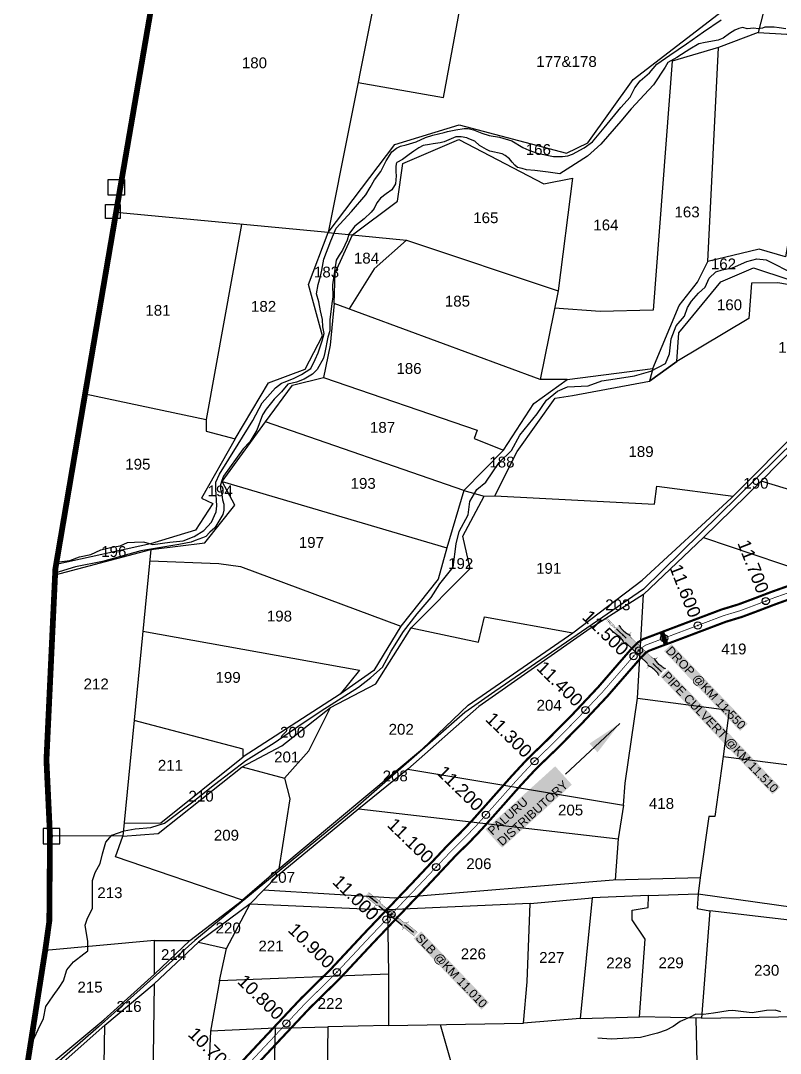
# Model space of a CAD drawing. Header units: inches. Extents: x 205997 to 211366, y 1604976 to 1613023.
# Drawn here: x 207249 to 208304, y 1606504 to 1607936 of the extents above; entities that cross this region are included whole.
import ezdxf
from ezdxf.enums import TextEntityAlignment as Align

# ---------------------------------------------------------------- set-up
doc = ezdxf.new("R2010")
doc.units = ezdxf.units.IN
doc.header["$MEASUREMENT"] = 0
doc.header["$PDMODE"] = 32
doc.header["$PDSIZE"] = 10
doc.linetypes.add('ACAD_ISO02W100', pattern=[15, 12, -3])
doc.linetypes.add('HIDDEN2', pattern=[0.1875, 0.125, -0.0625])
for name, color, linetype in [('CANAL1', 7, 'Continuous'), ('CSMark', 72, 'Continuous'), ('PLOT', 7, 'Continuous'), ('PLOTS NO', 7, 'Continuous'), ('RE REMARKS', 7, 'Continuous'), ('ROAD', 1, 'Continuous'), ('STREAM', 4, 'Continuous'), ('STRUCTURE', 5, 'Continuous'), ('text2', 7, 'Continuous'), ('VILLAGE BOUNDARY STONES', 1, 'Continuous'), ('VILLAGE BOUNDRY', 5, 'Continuous')]:
    doc.layers.add(name, color=color, linetype=linetype)
doc.styles.get("Standard").update_dxf_attribs({"font": 'arial.ttf'})
doc.dimstyles.get("Standard").update_dxf_attribs({"dimtxt": 0.18, "dimasz": 0.18, "dimexe": 0.18, "dimexo": 0.0625, "dimgap": 0.09, "dimtad": 0, "dimtih": 1, "dimtoh": 1, "dimdec": 4, "dimzin": 0, "dimdsep": 46, "dimtxsty": 'Standard', "dimcen": 0.09, "dimadec": 0, "dimazin": 0, "dimtfac": 1, "dimtdec": 4, "dimtofl": 0, "dimtmove": 0, "dimatfit": 3, "dimfxl": 1, "dimtolj": 1, "dimtzin": 0, "dimarcsym": 0})

# ---------------------------------------------------------------- blocks, each defined once
blk = doc.blocks.new('DROP')
h = blk.add_hatch()
h.set_pattern_fill('ANSI31', color=1, scale=10, angle=45)
h.set_pattern_definition([(90, (-324.4107, -25.7687), (-1.25, 0), [])])
h.paths.add_polyline_path([(-9.9, -4.3), (-13.8, 4.1), (13.8, 4.1), (10.2, -4.3)])
at = {"layer": 'STRUCTURE', "color": 5, "const_width": 0.49}
blk.add_lwpolyline([(-9.9, -4.3), (-13.8, 4.1), (13.8, 4.1), (10.2, -4.3), (-9.9, -4.3)], dxfattribs=at)
at = {"layer": 'STRUCTURE', "color": 5}
blk.add_circle((0, 0), 1.33, dxfattribs=at)
blk = doc.blocks.new('SLB')
at = {"layer": 'STRUCTURE'}
h = blk.add_hatch(dxfattribs=at)
h.set_pattern_fill('DOTS', color=6, scale=20, angle=320.3722, style=0)
h.set_pattern_definition([(320.372247934, (-159.4327, -72.9564), (1.2786241598, 0.5641323054), [0, -1.25])])
h.paths.add_polyline_path([(769699.5, 1706871.1), (769699.5, 1706861.1), (769729.1, 1706861.1), (769732.1, 1706863.1), (769792.1, 1706863.1), (769795.1, 1706861.1), (769824.7, 1706861.1), (769824.7, 1706871.1), (769795.1, 1706871.1), (769792.1, 1706869.1), (769732.1, 1706869.1), (769729.1, 1706871.1)])
at = {"layer": 'STRUCTURE', "color": 6, "const_width": 0.628}
for points in [[(769726.1, 1706877.1), (769726.1, 1706873.1), (769732.1, 1706869.1), (769792.1, 1706869.1), (769798.1, 1706873.1), (769798.1, 1706877.1)], [(769726.1, 1706855.1), (769726.1, 1706859.1), (769732.1, 1706863.1), (769792.1, 1706863.1), (769798.1, 1706859.1), (769798.1, 1706855.1)]]:
    blk.add_lwpolyline(points, dxfattribs=at)
at = {"layer": 'STRUCTURE', "color": 6, "linetype": 'ACAD_ISO02W100', "ltscale": 0.5, "const_width": 0.5}
for points in [[(769699.5, 1706871.1), (769729.1, 1706871.1)], [(769699.5, 1706861.1), (769729.1, 1706861.1)], [(769795.1, 1706871.1), (769824.7, 1706871.1)], [(769795.1, 1706861.1), (769824.7, 1706861.1)]]:
    blk.add_lwpolyline(points, dxfattribs=at)
at = {"layer": 'STRUCTURE', "color": 6}
blk.add_lwpolyline([(769732.1, 1706863.1), (769792.1, 1706863.1)], dxfattribs=at)
blk.add_lwpolyline([(769732.1, 1706863.1), (769792.1, 1706863.1)], dxfattribs=at)
at = {"layer": 'STRUCTURE', "color": 0}
blk.add_circle((769762.1, 1706866.1), 1.24, dxfattribs=at)
for points in [[(769703.8, 1706866), (769726.7, 1706866)], [(769818.6, 1706865.8), (769795.7, 1706865.8)]]:
    blk.add_leader(points, dimstyle='Standard', override={"dimasz": 10, "dimgap": 0.09, "dimtad": 0}, dxfattribs=at)
blk = doc.blocks.new('SP')
at = {"layer": 'STRUCTURE'}
h = blk.add_hatch(dxfattribs=at)
h.set_pattern_fill('DASH', color=256, scale=8, style=0)
edge = h.paths.add_edge_path()
edge.add_spline(control_points=[(769825.7, 1706742.1), (769825.3, 1706741.8), (769823.8, 1706740.8), (769820.9, 1706740.3), (769817, 1706739.7), (769811.4, 1706738.9), (769804, 1706739.7), (769798.4, 1706741), (769795.6, 1706741.6)], knot_values=[0, 0, 0, 0, 1.613557, 5.24513, 8.624976, 13.470124, 22.190216, 30.746377, 30.746377, 30.746377, 30.746377], degree=3, periodic=0)
edge.add_line((769795.6, 1706741.6), (769792.6, 1706739.6))
edge.add_line((769792.6, 1706739.6), (769732.6, 1706739.6))
edge.add_line((769732.6, 1706739.6), (769729.6, 1706741.6))
edge.add_spline(control_points=[(769729.6, 1706741.6), (769726.9, 1706740.9), (769721.3, 1706739.5), (769713.9, 1706738.5), (769708.3, 1706739.1), (769704.4, 1706739.6), (769701.5, 1706740), (769700, 1706741), (769699.5, 1706741.3)], knot_values=[0, 0, 0, 0, 8.556161, 17.276253, 22.121402, 25.501247, 29.13282, 30.746377, 30.746377, 30.746377, 30.746377], degree=3, periodic=0)
edge.add_line((769699.5, 1706741.3), (769699.5, 1706722.1))
edge.add_spline(control_points=[(769699.5, 1706722.1), (769700, 1706722.4), (769701.4, 1706723.4), (769704.3, 1706724), (769708.2, 1706724.5), (769713.8, 1706725.3), (769721.2, 1706724.5), (769726.8, 1706723.3), (769729.6, 1706722.6)], knot_values=[0, 0, 0, 0, 1.613557, 5.24513, 8.624976, 13.470124, 22.190216, 30.746377, 30.746377, 30.746377, 30.746377], degree=3, periodic=0)
edge.add_line((769729.6, 1706722.6), (769732.6, 1706724.6))
edge.add_line((769732.6, 1706724.6), (769792.6, 1706724.6))
edge.add_line((769792.6, 1706724.6), (769795.6, 1706722.6))
edge.add_spline(control_points=[(769795.6, 1706722.6), (769798.4, 1706723.3), (769803.9, 1706724.8), (769811.3, 1706725.8), (769817, 1706725.1), (769820.9, 1706724.7), (769823.8, 1706724.2), (769825.2, 1706723.3), (769825.7, 1706723)], knot_values=[0, 0, 0, 0, 8.556161, 17.276253, 22.121402, 25.501247, 29.13282, 30.746377, 30.746377, 30.746377, 30.746377], degree=3, periodic=0)
edge.add_line((769825.7, 1706723), (769825.7, 1706742.1))
h.paths.add_polyline_path([(769764.2, 1706732.1, -1), (769761.1, 1706732.1, -1)], flags=0)
h.paths.add_polyline_path([(769761.1, 1706732.1, 1), (769764.2, 1706732.1, 1)], flags=16)
at = {"layer": 'STRUCTURE', "const_width": 0.628}
for points in [[(769726.6, 1706747.6), (769726.6, 1706743.6), (769732.6, 1706739.6), (769792.6, 1706739.6), (769798.6, 1706743.6), (769798.6, 1706747.6)], [(769726.6, 1706716.6), (769726.6, 1706720.6), (769732.6, 1706724.6), (769792.6, 1706724.6), (769798.6, 1706720.6), (769798.6, 1706716.6)]]:
    blk.add_lwpolyline(points, dxfattribs=at)
at = {"layer": 'STRUCTURE', "color": 3}
blk.add_lwpolyline([(769732.6, 1706724.6), (769792.6, 1706724.6)], dxfattribs=at)
blk.add_lwpolyline([(769732.6, 1706724.6), (769792.6, 1706724.6)], dxfattribs=at)
at = {"layer": 'STRUCTURE', "color": 0}
blk.add_circle((769762.6, 1706732.1), 1.55, dxfattribs=at)
at = {"layer": 'STRUCTURE'}
for points in [[(769699.5, 1706741.3), (769700.9, 1706740.5), (769704.4, 1706739.6), (769707.8, 1706739.2), (769712.6, 1706738.8), (769721.3, 1706739.7), (769729.6, 1706741.6)], [(769825.7, 1706742.1), (769824.3, 1706741.3), (769820.8, 1706740.3), (769817.5, 1706739.8), (769812.7, 1706739.2), (769804, 1706739.9), (769795.6, 1706741.6)], [(769699.5, 1706722.1), (769700.9, 1706723), (769704.4, 1706724), (769707.7, 1706724.5), (769712.5, 1706725), (769721.2, 1706724.4), (769729.6, 1706722.6)], [(769825.7, 1706723), (769824.3, 1706723.8), (769820.8, 1706724.7), (769817.4, 1706725.1), (769812.6, 1706725.5), (769803.9, 1706724.6), (769795.6, 1706722.6)]]:
    blk.add_spline(points, degree=3, dxfattribs=at)
at = {"layer": 'STRUCTURE', "color": 0}
blk.add_text('STREAM', height=5, dxfattribs=at).set_placement((769684.3, 1706732.1), align=Align.MIDDLE_CENTER)
for points in [[(769727.4, 1706732.1), (769700.8, 1706732.1)], [(769824.4, 1706732.1), (769800.5, 1706732.1)]]:
    blk.add_leader(points, dimstyle='Standard', override={"dimasz": 10, "dimgap": 0.09, "dimtad": 0}, dxfattribs=at)

msp = doc.modelspace()

# ---------------------------------------------------------------- linework, layer by layer
at = {"layer": 'CANAL1', "color": 200, "const_width": 3}
for points in [[(207539.5, 1606474.8), (207578.1, 1606516.2), (207638.3, 1606580.3), (207679.7, 1606621), (207726.7, 1606671.3), (207793.8, 1606741.6), (207840.3, 1606791.1), (207860, 1606810.6), (207875.6, 1606826.9), (207903.9, 1606858.6), (207929.6, 1606887.6), (207952.1, 1606911.9), (207980.4, 1606939.2), (208014.3, 1606973.4), (208050.8, 1607012.2), (208077.7, 1607043.2), (208097.2, 1607065.6), (208105.6, 1607074), (208112.8, 1607078.6), (208124.8, 1607083.1), (208163.2, 1607097.6), (208222.3, 1607119.9), (208244.8, 1607126.7), (208265.3, 1607134.3), (208290.6, 1607144), (208315.4, 1607152.8)], [(207552.6, 1606462.5), (207591.2, 1606503.9), (207651.1, 1606567.7), (207692.6, 1606608.4), (207739.8, 1606658.9), (207806.9, 1606729.2), (207853.2, 1606778.6), (207872.9, 1606797.9), (207888.9, 1606814.7), (207917.3, 1606846.6), (207942.9, 1606875.5), (207965, 1606899.3), (207993.1, 1606926.3), (208027.3, 1606960.9), (208064.1, 1607000.1), (208091.3, 1607031.4), (208110.4, 1607053.3), (208116.9, 1607059.9), (208120.9, 1607062.4), (208131.1, 1607066.3), (208169.6, 1607080.7), (208228, 1607102.8), (208250.5, 1607109.6), (208271.7, 1607117.5), (208296.8, 1607127.1), (208321.2, 1607135.8)]]:
    msp.add_lwpolyline(points, dxfattribs=at)
at = {"layer": 'CANAL1', "color": 1, "linetype": 'HIDDEN2', "ltscale": 4, "const_width": 1}
msp.add_lwpolyline([(207546, 1606468.6), (207584.6, 1606510), (207644.7, 1606574), (207686.1, 1606614.7), (207733.3, 1606665.1), (207800.3, 1606735.4), (207846.8, 1606784.8), (207866.4, 1606804.2), (207882.3, 1606820.8), (207910.6, 1606852.6), (207936.3, 1606881.5), (207958.6, 1606905.6), (207986.7, 1606932.8), (208020.8, 1606967.2), (208057.5, 1607006.1), (208084.5, 1607037.3), (208103.8, 1607059.5), (208111.3, 1607066.9), (208116.9, 1607070.5), (208128, 1607074.7), (208166.4, 1607089.2), (208225.2, 1607111.4), (208247.7, 1607118.1), (208268.5, 1607125.9), (208293.7, 1607135.6), (208318.3, 1607144.3)], dxfattribs=at)
at = {"layer": 'PLOT'}
for points in [[(207607.5, 1606760.1), (207807.1, 1606926.5), (207870.6, 1606987.3), (208015.5, 1607087.6), (208111.8, 1607160.3), (208235.3, 1607274.2), (208335.1, 1607374.3), (208425.4, 1607460.2), (208482.2, 1607525), (208513.2, 1607580.4), (208536.8, 1607621.6), (208606.3, 1607696.8), (208657.9, 1607804), (208700.6, 1607878.5), (208714.3, 1607916.4), (208780.6, 1607956.4), (208924.2, 1608089.7), (209020.6, 1608179.1), (209063.8, 1608279.2)], [(209072.6, 1608229.2), (209025.2, 1608167), (208787.8, 1607948.4), (208711.5, 1607869.1), (208670.8, 1607796.5), (208618.5, 1607699.1), (208541.5, 1607614.7), (208491.9, 1607523.1), (208428.5, 1607451.8), (208276.8, 1607297.9), (208197.2, 1607219.8), (208113.7, 1607140.4), (208039.7, 1607093.4), (207885.3, 1606985.4), (207786.7, 1606898.3), (207718.8, 1606843.4), (207605.1, 1606750), (207567.9, 1606711.7), (207496.1, 1606658.5), (207434.7, 1606600.7)], [(207461, 1608131.4), (207762.1, 1608074.5), (207676.1, 1607642.5)], [(207717.5, 1607850.5), (207836.2, 1607829.7), (207884.9, 1608093)], [(207676.1, 1607642.5), (207768.7, 1607764.7), (207858.1, 1607792.1), (208006.8, 1607752.6), (208036.5, 1607767.2), (208099.5, 1607854.6), (208235.5, 1607959.5), (208284.1, 1607963.1), (208272.8, 1607920), (208217.8, 1607899.1)], [(208272.8, 1607920), (208312.7, 1607917.5), (208321, 1607912.8), (208378.8, 1607917.5), (208487.7, 1607924.5), (208608.2, 1607945.3), (208714.3, 1607916.4)], [(208007.7, 1607438.7), (208126.9, 1607454.1), (208163, 1607541.4), (208188.7, 1607573.8), (208202.9, 1607602.2), (208217.8, 1607899.1), (208153.7, 1607880.1), (208127.1, 1607534.9), (208053.6, 1607533), (207990.2, 1607537.5)], [(208589.5, 1607824.8), (208588.6, 1607807.3), (208432.1, 1607729.3), (208378.5, 1607736.1), (208372.3, 1607660), (208320.7, 1607664.2), (208310.7, 1607608.9), (208274.4, 1607619.6), (208202.9, 1607602.2)], [(207710, 1607639.3), (207772.4, 1607686.1), (207779.7, 1607738.1), (207857.5, 1607771.6), (207975.2, 1607710.2), (208015.4, 1607718), (207995.1, 1607561.8)], [(207546.8, 1607356.3), (207593.5, 1607434.1), (207644.1, 1607453.2), (207668.2, 1607499.2), (207648.7, 1607570.7), (207676.1, 1607642.5), (207381.7, 1607670.4)], [(207555.9, 1607653.9), (207506.9, 1607383.1)], [(207676.1, 1607642.5), (207784.7, 1607632.2), (207739.8, 1607592.3), (207705.1, 1607536.6)], [(207684.2, 1607544.3), (207685.6, 1607586.6), (207710, 1607639.3)], [(207784.7, 1607632.2), (207995.1, 1607561.8), (207970.2, 1607438.7)], [(208160.2, 1607463.8), (208162.6, 1607503.7), (208221.2, 1607574.2), (208266.2, 1607593.6), (208363.1, 1607561.8)], [(208482.2, 1607525), (208425.9, 1607550.9), (208300.3, 1607572.7), (208263.8, 1607572.6), (208260, 1607523.6), (208160.2, 1607463.8), (208121.9, 1607436.4)], [(207919.3, 1607341), (207961.6, 1607405.6), (208007.7, 1607438.7), (207970.2, 1607438.7), (207684.2, 1607544.3), (207678.8, 1607486.6), (207669.7, 1607441.4)], [(207907.5, 1607277.3), (207938.3, 1607338.9), (207991, 1607412.8), (208015, 1607416.6), (208121.9, 1607436.4), (208160.2, 1607463.8)], [(207529.1, 1607297.3), (207589.2, 1607379.9), (207626.6, 1607430.9), (207669.7, 1607441.4), (207882.9, 1607368.6), (207878.9, 1607356.9), (207919.3, 1607341), (207864.5, 1607284.8), (207841, 1607205.2)], [(208126.9, 1607454.1), (208121.9, 1607436.4)], [(207338.8, 1607419.1), (207506.9, 1607383.1), (207506.9, 1607367), (207546.8, 1607356.3), (207500.1, 1607274.2), (207516.1, 1607266.6), (207492.2, 1607229.9), (207429.4, 1607210.8), (207298.5, 1607182.2)], [(207864.5, 1607284.8), (207589.2, 1607379.9)], [(207430.2, 1607203), (207505.1, 1607212.2), (207546.4, 1607264.5), (207529.1, 1607297.3), (207841, 1607205.2), (207828.6, 1607161.8), (207776.8, 1607096.9), (207739.3, 1607035.4), (207692.9, 1607002.5)], [(208461.7, 1607085.9), (208499.9, 1607230.4), (208276.8, 1607297.9)], [(207556.9, 1606901.8), (207611.7, 1606930.7), (207679.1, 1606983.7), (207742.3, 1607016.9), (207791.3, 1607094.6), (207873.1, 1607176.8), (207862.8, 1607221.6), (207892.5, 1607276.8), (207907.5, 1607277.3), (208129.2, 1607265.7), (208132.1, 1607290.8), (208238.2, 1607277.1)], [(207864.5, 1607284.8), (207892.5, 1607276.8)], [(208197.2, 1607219.8), (208375.2, 1607159.6), (208358.8, 1607086.2), (208330.2, 1606902.4)], [(207297.1, 1607168), (207430.2, 1607203), (207391.1, 1606805.4)], [(207428.6, 1607187.1), (207524.2, 1607183.5), (207554.3, 1607179.3), (207776.8, 1607096.9)], [(208086, 1606848.7), (208088.4, 1606879), (208105.5, 1606996.7), (208113.7, 1607140.4)], [(207791.3, 1607094.6), (207884.5, 1607074.5), (207893, 1607109.6), (208015.5, 1607087.6)], [(207419.1, 1607089.9), (207719.5, 1607035.8), (207692.9, 1607002.5), (207557.9, 1606915.7)], [(208105.5, 1606996.7), (208232.5, 1606980), (208224.1, 1606916.1), (208212.5, 1606832.7), (208204.6, 1606832.7), (208192.5, 1606748)], [(207615.6, 1606885.7), (207649.4, 1606923.9), (207679.1, 1606983.7)], [(207392.9, 1606823.7), (207392.9, 1606823.7), (207443.9, 1606823.8), (207557.9, 1606915.7), (207558, 1606926.3), (207406.9, 1606965.8)], [(208224.1, 1606916.1), (208330.2, 1606902.4), (208503.3, 1606880.1), (208476.6, 1606763.2), (208472.7, 1606746.6), (208456.4, 1606687.9)], [(207391.1, 1606805.4), (207440.3, 1606809.4), (207556.9, 1606901.8), (207615.6, 1606885.7), (207622.8, 1606857.1), (207607.5, 1606760.1), (207557.4, 1606716.6)], [(207786.7, 1606898.3), (208086, 1606848.7), (208078.6, 1606801.6)], [(207718.8, 1606843.4), (208078.6, 1606801.6), (208074.5, 1606745.1)], [(207484.3, 1606660.9), (207557.4, 1606716.6), (207380.8, 1606777), (207391.1, 1606805.4), (207290, 1606806.1)], [(207586.5, 1606730.9), (207768.5, 1606720.2), (208071.5, 1606745), (208192.5, 1606748), (208189.8, 1606725.4)], [(208120.6, 1606723.1), (208189.8, 1606725.4), (208188.2, 1606705.3), (208206, 1606702.1), (208194, 1606553), (208108.2, 1606555.1)], [(208189.8, 1606725.4), (208456.4, 1606687.9), (208454.3, 1606673), (208206, 1606702.1)], [(207496.1, 1606658.5), (207534.8, 1606649.7), (207567.9, 1606711.7)], [(207567.9, 1606711.7), (207758.4, 1606703.3), (207759.9, 1606614.2), (207525.5, 1606604.7), (207534.8, 1606649.7)], [(207760, 1606542.9), (207947, 1606546.4), (207952.1, 1606603.6), (207956.6, 1606712.2), (207758.4, 1606703.3)], [(207956.6, 1606712.2), (208042.4, 1606720.2), (208025.9, 1606552.5), (207947, 1606546.4)], [(208025.9, 1606552.5), (208108.2, 1606555.1), (208116, 1606662.7), (208098.1, 1606689.4), (208098.1, 1606703.1), (208120.2, 1606706.5), (208120.6, 1606723.1), (208042.4, 1606720.2)], [(207253.8, 1606458.3), (207364.6, 1606550.6), (207435.2, 1606614.2), (207435.3, 1606660.8), (207283.4, 1606647.1)], [(207435.3, 1606660.8), (207484.3, 1606660.9), (207435.2, 1606614.2)], [(207759.9, 1606614.2), (207760, 1606542.9), (207675.8, 1606541.3)], [(207366, 1606543.6), (207434.7, 1606600.7), (207429.9, 1606265), (207417.8, 1606264.6)], [(207525.5, 1606604.7), (207512.7, 1606535.3)], [(208186.3, 1606553.2), (208189.7, 1606409.5)], [(208194, 1606553), (208407.8, 1606556.9), (208405.8, 1606523.3), (208351.7, 1606427.3), (208284, 1606405.1)], [(207396.7, 1606163.5), (207417.8, 1606264.6), (207361.6, 1606270.6), (207366, 1606543.6), (207250.6, 1606441)], [(207602.9, 1606539.1), (207512.7, 1606535.3), (207500.3, 1606256.2)], [(207592.5, 1606118.2), (207602.9, 1606539.1), (207675.8, 1606541.3), (207670.5, 1606189.4)], [(207831.3, 1606544.2), (207861.7, 1606438.7), (207875.7, 1606389.3), (207912.2, 1606250.1), (207991.9, 1606239.9), (207997.2, 1606144.7)]]:
    msp.add_lwpolyline(points, dxfattribs=at)
at = {"layer": 'ROAD'}
msp.add_lwpolyline([(209068.2, 1608254.2), (209025.2, 1608171.9), (208740.9, 1607920.5), (208687.4, 1607846.7), (208653.3, 1607774.7), (208611.5, 1607695.7), (208589.2, 1607671.9), (208487.4, 1607524), (208428.8, 1607457.3), (208113.8, 1607148), (207907.2, 1607006.2), (207865.9, 1606976.8), (207713.9, 1606844.1), (207491, 1606660.7), (207357.5, 1606541), (207252.2, 1606449.6)], dxfattribs=at)
at = {"layer": 'STREAM'}
for points in [[(208311.1, 1607925.2), (208301.8, 1607926.4), (208295, 1607927.2), (208288.6, 1607927.4), (208281.9, 1607927.4), (208278.8, 1607926), (208272.9, 1607925.3), (208266.9, 1607925.8), (208257.4, 1607925.1), (208251.5, 1607926.8), (208246, 1607925.4), (208240.3, 1607923), (208233, 1607918.4), (208224.4, 1607912.1), (208217.2, 1607909.5), (208199.5, 1607906), (208190.4, 1607904.1), (208178.1, 1607896.7), (208172.9, 1607893.7), (208159.8, 1607885.5), (208147.7, 1607878.5), (208143.9, 1607872), (208127.7, 1607847.5), (208121.1, 1607840.6), (208096.4, 1607814.2), (208082.2, 1607797.2), (208054.3, 1607765), (208035.8, 1607748.6), (208007.7, 1607730.4), (207997.6, 1607723.9), (207981.5, 1607726.5), (207962.8, 1607728.5), (207951.4, 1607729.6), (207945.3, 1607731.4), (207938.8, 1607733), (207935, 1607736.1), (207931.3, 1607740.2), (207927.7, 1607744.9), (207921.9, 1607749.2), (207917.6, 1607751.7), (207900.3, 1607755.3), (207895.8, 1607757.8), (207885.9, 1607763.4), (207879.8, 1607769.3), (207871.1, 1607772.7), (207868.6, 1607773.9), (207860.7, 1607775.4), (207856.4, 1607775.3), (207853.1, 1607775.1), (207837.3, 1607768.2), (207831.3, 1607767.1), (207822, 1607765.6), (207816.9, 1607764.6), (207808.1, 1607763.2), (207802, 1607760.1), (207795.1, 1607755.6), (207788.7, 1607750.9), (207779.2, 1607744), (207771.5, 1607739.9), (207770.6, 1607737.8), (207770.1, 1607733.5), (207770.2, 1607726.8), (207770.3, 1607721.1), (207769.5, 1607710.2), (207768, 1607708), (207764.4, 1607701.7), (207756.8, 1607696.3), (207748.8, 1607690.1), (207743.7, 1607683.8), (207739.7, 1607676.1), (207735.6, 1607670.9), (207726, 1607661.4), (207713.1, 1607651.4), (207708.5, 1607645.2), (207705, 1607640.5), (207702.4, 1607632), (207696.2, 1607618.1), (207691.4, 1607611.2), (207687.1, 1607604.3), (207681.9, 1607570.2), (207682.5, 1607553.2), (207681.2, 1607544.1), (207678.5, 1607521.6), (207678.2, 1607513.3), (207678.2, 1607506.4), (207675.4, 1607497.7), (207671.6, 1607476.3), (207669.6, 1607468.2), (207660.9, 1607452.6), (207654.3, 1607446.2), (207642.9, 1607439.3), (207632.3, 1607435.1), (207620, 1607432.4), (207611.3, 1607421.8), (207601.1, 1607411.6), (207589.9, 1607397.5), (207585.1, 1607389.6), (207577.1, 1607368.7), (207567.4, 1607352.2), (207558.1, 1607342.6), (207530.7, 1607304.8), (207528.3, 1607298.9), (207526.7, 1607292.7), (207526.7, 1607286.6), (207528.3, 1607279.5), (207529.6, 1607271.9), (207531.5, 1607265.7), (207531.4, 1607257.7), (207529.8, 1607251.6), (207518.7, 1607233.1), (207511.9, 1607227), (207506.4, 1607221.1), (207501.7, 1607219), (207491.4, 1607215.6), (207485.8, 1607213.4), (207468.7, 1607209.9), (207438.1, 1607204.9), (207416.3, 1607201.2), (207363, 1607186.5), (207325.3, 1607179.2), (207296.6, 1607170.2)], [(207299.1, 1607185.7), (207317.6, 1607188), (207331.1, 1607193), (207346.8, 1607196.3), (207360.4, 1607202.5), (207375.9, 1607206.4), (207387.3, 1607208), (207397.8, 1607212.6), (207407.2, 1607213.4), (207419.3, 1607213.8), (207421.1, 1607213.2), (207432.6, 1607210.1), (207456.5, 1607213.4), (207474.7, 1607215), (207490.1, 1607221.2), (207503.5, 1607229.3), (207514.2, 1607241.1), (207520.7, 1607255.4), (207521.8, 1607263.4), (207520.2, 1607286.7), (207520.2, 1607296.6), (207525.3, 1607307.4), (207551, 1607349.3), (207571.5, 1607381.7), (207584.3, 1607406.2), (207603, 1607427.4), (207611.4, 1607433.9), (207616.4, 1607435.7), (207629.1, 1607440.5), (207638.9, 1607445.6), (207652, 1607453.9), (207658.2, 1607466.6), (207662.2, 1607475.6), (207667.9, 1607492.4), (207670.5, 1607502.6), (207668.8, 1607511.7), (207668, 1607522.2), (207665.6, 1607533.9), (207663, 1607546.4), (207659.8, 1607557.8), (207662.2, 1607570.4), (207665.4, 1607582.3), (207667.2, 1607590.5), (207670.2, 1607605.7), (207679.7, 1607630.9), (207687.3, 1607648.8), (207708.7, 1607671.9), (207728.2, 1607695), (207734.4, 1607705), (207740.6, 1607715.6), (207749.1, 1607727), (207756.5, 1607742.1), (207764.5, 1607754.4), (207771.1, 1607759.8), (207776.5, 1607762.2), (207784.3, 1607764.4), (207798.4, 1607768.4), (207811.2, 1607774.4), (207821.2, 1607777.8), (207837.3, 1607781.4), (207841.7, 1607782.6), (207853.5, 1607785.2), (207864.9, 1607787), (207870.5, 1607786.8), (207877.7, 1607785.1), (207889.5, 1607780.3), (207899.3, 1607777.3), (207914, 1607774.9), (207931, 1607769.6), (207946.2, 1607760.6), (207954.8, 1607756.8), (207966.3, 1607752.7), (207988.8, 1607748.2), (208001.4, 1607747.8), (208008.8, 1607749), (208015, 1607751.4), (208031.3, 1607760.2), (208043.1, 1607768.2), (208059, 1607787.8), (208082.4, 1607816.1), (208095.4, 1607830.4), (208101.7, 1607843.2), (208108.9, 1607852.8), (208122.1, 1607864.1), (208132, 1607875.9), (208150.4, 1607888.6), (208173.4, 1607904.4), (208196.9, 1607921.1), (208221.7, 1607937.6)], [(207262.4, 1606513.2), (207273.8, 1606537.2), (207281.2, 1606552.7), (207284.1, 1606569.2), (207294.6, 1606584.3), (207302.7, 1606595.7), (207309, 1606604.8), (207313.5, 1606620), (207322.8, 1606631.2), (207337.2, 1606642.3), (207342.4, 1606646.4), (207342.4, 1606659.5), (207338.7, 1606682.1), (207341.5, 1606690.6), (207348.8, 1606705.8), (207349, 1606724.9), (207349, 1606744.2), (207352.8, 1606755.1), (207359.7, 1606767.7), (207362.9, 1606781.1), (207367.6, 1606797), (207375.7, 1606807.1), (207392.9, 1606812.9), (207408.2, 1606815.8), (207430.2, 1606817.5), (207449, 1606823.6), (207486.3, 1606851.8), (207518.2, 1606877), (207561.7, 1606910.4), (207601, 1606934.9), (207634.1, 1606957.4), (207666.2, 1606979.2), (207718.4, 1607011.9), (207735.3, 1607025.6), (207751.5, 1607040), (207763.5, 1607062.2), (207780.8, 1607089.5), (207799.8, 1607113.7), (207819.1, 1607136.5), (207831.1, 1607155.5), (207849.7, 1607178.7), (207853.9, 1607210.8), (207857.8, 1607228.2), (207870.6, 1607251.3), (207872.6, 1607269.7), (207882.6, 1607286.4), (207895, 1607296.5), (207913.4, 1607323.9), (207930.3, 1607340.3), (207942.2, 1607361.5), (207966, 1607391.2), (207979.3, 1607410), (207994.3, 1607422.7), (208008.1, 1607428.5), (208036.8, 1607430), (208055.9, 1607437), (208074.3, 1607439.8), (208101.4, 1607443.9), (208123.9, 1607450.2), (208144.1, 1607461.1), (208149.6, 1607474.5), (208152, 1607495), (208159.2, 1607513.3), (208170.6, 1607526.7), (208174.8, 1607538.4), (208180.2, 1607547.5), (208190.1, 1607558.4), (208199.1, 1607566.9), (208204.9, 1607579.2), (208214.1, 1607588.2), (208222.8, 1607590.7), (208237.2, 1607593.8), (208257.2, 1607602.2), (208271, 1607606), (208283.8, 1607604.9), (208299.6, 1607597), (208317.3, 1607587.5)], [(208304.1, 1606562), (208296.3, 1606564.1), (208284.3, 1606563.9), (208264.5, 1606560.4), (208252.7, 1606562), (208237.7, 1606563.9), (208231.2, 1606563.4), (208211, 1606559.9), (208196.8, 1606558.1), (208186.3, 1606558.7), (208178.7, 1606554.7), (208164.5, 1606548.3), (208154.9, 1606541.6), (208145, 1606536.4), (208133.1, 1606532.2), (208109.5, 1606526.1), (208068.8, 1606524), (208050.4, 1606525.2)]]:
    msp.add_lwpolyline(points, dxfattribs=at)
at = {"layer": 'text2', "color": 2, "linetype": 'Continuous'}
for p in [(208283.4, 1607131.6), (208189.1, 1607097.7), (208100, 1607055.1), (208033.2, 1606980.4), (207962.5, 1606909.4), (207895.1, 1606835.2), (207826, 1606762.7), (207757.1, 1606690), (207688.3, 1606617.1), (207618.1, 1606545.7)]:
    msp.add_point(p, dxfattribs=at)
at = {"layer": 'text2', "color": 3}
for p in [(208142.3, 1607080.1), (208107.5, 1607063.2, 1), (207763.9, 1606697.2)]:
    msp.add_point(p, dxfattribs=at)
at = {"layer": 'VILLAGE BOUNDARY STONES'}
for points in [[(207370.7, 1607716), (207393.3, 1607716), (207393.4, 1607694.6), (207370.8, 1607694.6)], [(207367.3, 1607681.4), (207387.5, 1607681.4), (207387.5, 1607662.2), (207367.3, 1607662.1)], [(207303.8, 1606816.3), (207280.6, 1606816.3), (207280.6, 1606794.7), (207303.8, 1606794.7)]]:
    msp.add_lwpolyline(points, close=True, dxfattribs=at)
at = {"layer": 'VILLAGE BOUNDRY', "const_width": 8}
msp.add_lwpolyline([(207631, 1609095.4), (207587.2, 1608902.8), (207562.9, 1608806.4), (207534.2, 1608706.4), (207486.2, 1608444.7), (207461, 1608131.4), (207387.2, 1607702.6), (207338.8, 1607419.1), (207297.5, 1607176.2), (207285.1, 1606911.1), (207290, 1606807), (207289.1, 1606687.5), (207283.4, 1606647.1), (207253.3, 1606455.2)], dxfattribs=at)

# ---------------------------------------------------------------- block references
at = {"xscale": 0.7000000000886434, "yscale": 0.7000000000886434, "zscale": 0.7000000000886434, "rotation": 109.1680823753127}
msp.add_blockref('DROP', (208142.3, 1607080.1), dxfattribs=at)
at = {"layer": 'STRUCTURE', "color": 0}
for name, p, xscale, yscale, zscale, rotation in [('SP', (-1006191.6, 1113953.1), 0.6999999999693041, 0.6999999999693041, 0.6999999999693041, 316.3775035483517), ('SLB', (-965287.3, 1022014.1), 0.7000000000431171, 0.7000000000431171, 0.7000000000431171, 320.7674228193341)]:
    msp.add_blockref(name, p, dxfattribs=dict(at, xscale=xscale, yscale=yscale, zscale=zscale, rotation=rotation))

# ---------------------------------------------------------------- texts
at = {"layer": 'CSMark', "color": 1}
for s, rotation, p in [('11.700', 291.384, (208252.1, 1607215.4)), ('11.600', 291.384, (208157.8, 1607181.6)), ('11.500', 315.7011, (208033.6, 1607114.5)), ('11.400', 315.7011, (207970.2, 1607043.9)), ('11.300', 315.7011, (207899.5, 1606972.9)), ('11.200', 315.7011, (207832.1, 1606898.8)), ('11.100', 315.7011, (207763, 1606826.3)), ('11.000', 315.7011, (207687, 1606747.2)), ('10.900', 315.7011, (207625.4, 1606680.6)), ('10.800', 315.7011, (207555.1, 1606609.2)), ('10.700', 315.7011, (207486.6, 1606536))]:
    msp.add_text(s, height=18, rotation=rotation, dxfattribs=at).set_placement(p, align=Align.MIDDLE_LEFT)
at = {"layer": 'PLOTS NO'}
for s, p in [('180', (207556.3, 1607870.4)), ('177&178', (207965, 1607872.2)), ('166', (207950.3, 1607750.2)), ('165', (207877.4, 1607655.6)), ('163', (208156.7, 1607663.6)), ('164', (208044.1, 1607645.6)), ('184', (207711.8, 1607599.6)), ('162', (208207.2, 1607591.6)), ('183', (207656.4, 1607580.3)), ('185', (207838, 1607539.9)), ('181', (207422.4, 1607527.2)), ('182', (207569, 1607532.7)), ('160', (208215.6, 1607534.9)), ('161', (208300.8, 1607475.8)), ('186', (207770.8, 1607446.6)), ('187', (207734.1, 1607364.9)), ('189', (208092.8, 1607331.3)), ('195', (207394.5, 1607313.8)), ('188', (207899.8, 1607316.8)), ('193', (207707.2, 1607287.2)), ('190', (208252.3, 1607287.4)), ('194', (207508.8, 1607276.8)), ('197', (207635.3, 1607205.3)), ('196', (207361.1, 1607192.7)), ('192', (207842.5, 1607176)), ('191', (207964.6, 1607169.4)), ('203', (208060.6, 1607118.8)), ('198', (207591, 1607103.2)), ('419', (208221.6, 1607057.6)), ('199', (207519.7, 1607018.2)), ('212', (207336.7, 1607009.1)), ('204', (207965.3, 1606979.5)), ('200', (207609.3, 1606942.1)), ('202', (207760, 1606946.2)), ('211', (207439.7, 1606896.3)), ('201', (207601.1, 1606907.8)), ('208', (207751.7, 1606881.5)), ('210', (207482.2, 1606853.4)), ('418', (208121.2, 1606843.3)), ('205', (207995.1, 1606834.2)), ('209', (207517.4, 1606799.3)), ('206', (207867.8, 1606759.8)), ('207', (207595.1, 1606740.9)), ('213', (207355.7, 1606719.6)), ('220', (207519.9, 1606670.7)), ('221', (207579.3, 1606645.6)), ('214', (207444.1, 1606633.8)), ('226', (207860.1, 1606634.8)), ('227', (207968.9, 1606629.8)), ('228', (208062.1, 1606622.2)), ('229', (208134.5, 1606622.4)), ('230', (208267.2, 1606612)), ('215', (207328.1, 1606588.7)), ('222', (207661.5, 1606566)), ('216', (207382.2, 1606561.8))]:
    msp.add_text(s, height=15, dxfattribs=at).set_placement(p)
at = {"layer": 'STRUCTURE', "color": 5, "char_height": 12, "attachment_point": 1, "bg_fill": 1, "box_fill_scale": 1.1, "bg_fill_color": 7, "bg_fill_true_color": 16777215, "bg_fill_transparency": 0}
for s, insert, width, rotation in [('DROP @KM 11.550', (208152.6, 1607070.2), 150.505, 313.6334), ('PIPE CULVERT @KM 11.510', (208147.6, 1607035), 223.176, 313.6334), ('{\\C1;PALURU DISTRIBUTORY }', (207896.1, 1606814.8), 128.083, 42.1475), ('SLB @KM 11.010', (207805.2, 1606671.7), 133.757, 313.6334)]:
    msp.add_mtext(s, dxfattribs=dict(at, insert=insert, width=width, rotation=rotation))

# ---------------------------------------------------------------- leaders
at = {"layer": 'RE REMARKS', "color": 1}
msp.add_leader([(208080.9, 1606961.9), (208005.6, 1606891.7)], dimstyle='Standard', override={"dimasz": 50}, dxfattribs=at)

doc.saveas('drawing.dxf')
